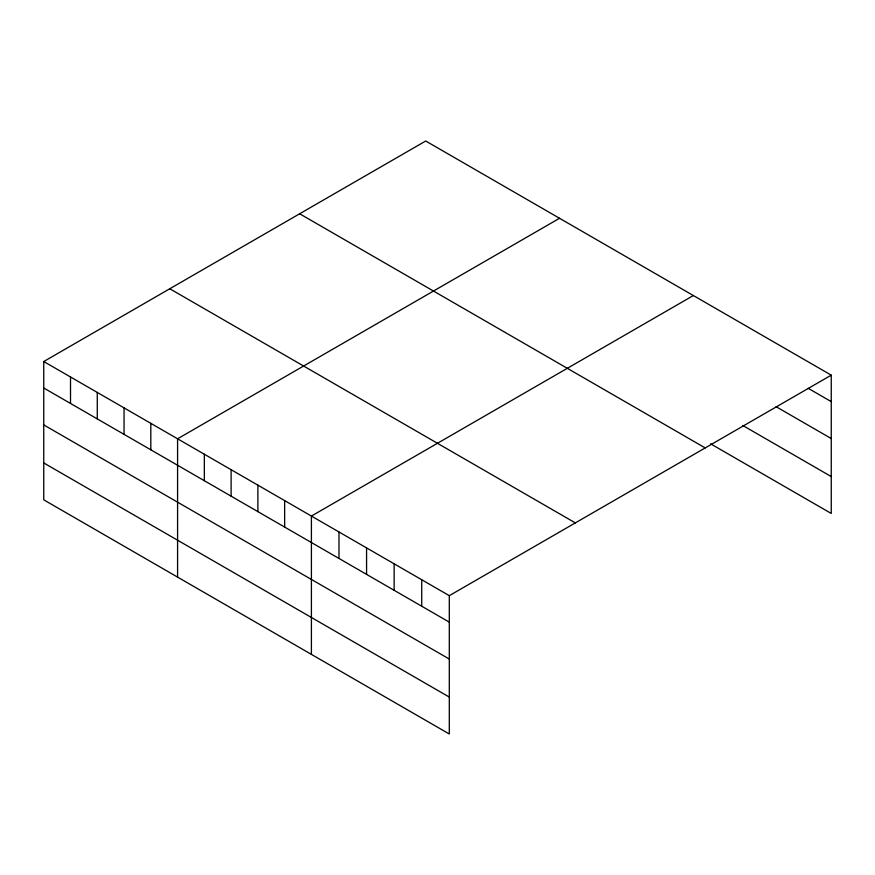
<?xml version="1.0" encoding="UTF-8"?>
<svg xmlns="http://www.w3.org/2000/svg" width="875" height="875" viewBox="0 0 875 875"><rect width="100%" height="100%" fill="white"/><g stroke="black" fill="none" stroke-linecap="round" stroke-linejoin="round"><path stroke-width="1.31" d="M43.75 361.528L449.302 595.667L449.302 733.994L43.75 499.844L43.75 361.528L425.698 141.006L831.25 375.156L831.25 513.472L710.598 443.811M559.53 218.28L177.581 438.791L177.581 577.117M693.361 295.542L311.413 516.064L311.413 654.38M449.302 595.667L831.25 375.156M808.27 388.358L831.25 401.625M776.092 406.689L831.25 438.539M742.777 425.48L831.25 476.569M299.655 213.784L705.206 447.923M169.794 288.761L575.345 522.9M43.75 387.997L449.302 622.147M43.75 424.911L449.302 659.05M43.75 462.941L449.302 697.08M421.728 579.742L421.728 606.222M394.144 563.828L394.144 590.297M366.57 547.903L366.57 574.383M338.986 531.978L338.986 558.458M284.648 500.609L284.648 527.078M257.884 485.155L257.884 511.623M231.109 469.7L231.109 496.169M204.345 454.245L204.345 480.725M150.817 423.336L150.817 449.816M124.053 407.881L124.053 434.361M97.278 392.438L97.278 418.906M70.514 376.983L70.514 403.452"/></g></svg>
